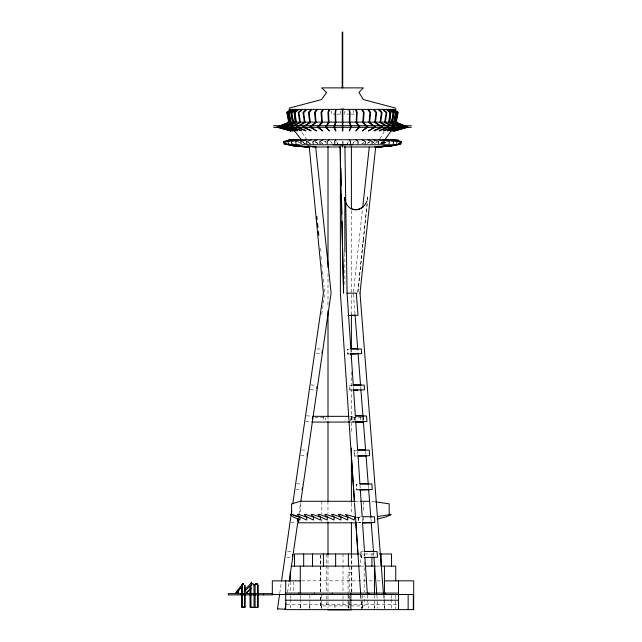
<?xml version="1.0" encoding="UTF-8"?>
<svg xmlns="http://www.w3.org/2000/svg" width="642" height="642" viewBox="0 0 642 642"><rect width="100%" height="100%" fill="white"/><g stroke="black" fill="none" stroke-linecap="round" stroke-linejoin="round"><path stroke-width="0.48" stroke-dasharray="3.21 2.41" d="M340.605 114.115L340.613 111.138M357.827 292.118L362.963 243.27M363.356 239.506L367.112 203.811M367.505 200.047L367.802 197.23A13.305 11.46 -78.2 0 1 367.344 199.686M357.851 292.19L362.979 243.422M363.292 240.437L367.168 203.602M367.585 199.622L367.794 197.632A13.305 11.46 -78.2 0 1 367.039 200.858M353.477 292.134L362.449 209.605M279.784 593.048L281.373 582.085M321.738 314.251L323.215 304.115M323.343 303.193L324.82 293.057L323.985 285.096M287.6 592.333L289.189 581.427M298.979 514.017L300.568 503.111M331.778 110.625L331.047 114.115L335.814 114.115M379.847 138.921L383.924 132.204M354.328 141.248L352.859 143.375L354.416 141.248M381.894 143.985L383.033 142.364M383.699 143.142L386.388 142.147M382.279 143.8L386.797 142.147M349.449 353.991L347.531 353.975L347.218 349.312L349.93 348.983M352.362 385.12L349.641 385.457L350.002 390.111L351.952 390.135L350.002 390.111L349.657 385.457M351.728 416.337L352.161 421.922L354.031 421.906L352.113 421.922L351.736 416.337L353.541 416.112M354.023 450.427L354.456 456.013L357.353 455.981L354.408 456.005L354.039 450.419L356.743 450.09M358.685 489.894L356.695 489.878L356.318 484.285L359.03 483.956M358.525 517.131L358.958 522.716L360.844 522.692L358.91 522.7L358.533 517.115L361.237 516.786M363.589 551.574L360.876 551.927L361.31 557.513L363.252 557.489L361.253 557.497L360.876 551.911M349.489 353.943L347.579 353.967L347.21 349.304M358.726 489.862L356.743 489.886L356.31 484.293M340.621 108.169L344.329 108.169M336.761 114.115L342.475 114.115M350.099 114.115L344.385 114.115L344.337 111.138M351.046 114.115L355.796 114.115M349.73 416.337L354.288 416.337M314.869 417.38L325.663 417.38L325.663 420.181M361.35 417.38L350.733 417.38L350.749 422.051M350.733 422.051L354.215 422.051M355.058 501.29L359.737 501.29M356.695 517.187L361.173 517.187M356.679 517.476L361.157 517.476M356.679 522.797L360.684 522.797M359.408 553.966L376.541 553.966M360.387 566.116L364.608 566.116M376.164 566.116L380 566.116M351.399 572.375L348.052 572.375L348.052 594.075M301.596 580.849L375.177 580.849M377.127 580.849L381.5 580.849M286.565 604.684L397.687 604.684M320.286 605.912L320.286 595.92L320.278 605.912L364.166 605.912L364.166 595.92M317.092 348.855L322.509 349.184M316.402 353.63L320.912 353.911M310.937 384.935L316.354 385.272M310.247 389.718L316.562 390.111M306.451 415.815L311.868 416.152M305.624 421.537L311.94 421.922M301.499 449.898L306.916 450.235M300.665 455.619L306.988 456.013M296.58 483.771L302.896 484.156M295.745 489.493L301.162 489.83M290.97 522.323L296.395 522.66M287.648 551.446L292.166 551.727M286.822 557.176L292.238 557.513M371.63 501.29L374.567 501.715M307.807 142.315L310.503 143.551L307.839 142.315M315.11 141.818L318.44 143.8M315.174 141.818L318.448 143.8M321.112 142.588L322.629 143.696L321.152 142.588M324.579 141.071L325.887 142.315L324.667 141.071M302.872 141.665L304.693 144.017M330.566 141.248L332.099 143.375L330.654 141.248M302.077 132.653L306.483 139.129M308.69 142.364L309.789 143.985M336.657 141.489L337.58 143.969L336.745 141.489M352.988 109.75L353.902 114.115M320.149 248.269L320.454 251.255M320.976 256.23L321.289 259.24M321.778 263.934L322.172 267.69M322.565 271.454L323.159 277.135M323.367 279.126L323.881 284.101M383.531 595.014L384.622 609.001M353.445 294.124L355.002 314.074M360.652 386.765L360.828 388.892M363.003 416.818L363.316 420.807M365.699 451.599L365.956 454.721M368.339 485.512L368.596 488.634M370.907 518.431L371.156 521.553M373.572 552.473L373.877 556.462M376.886 595.238L377.295 600.35M377.352 601.217L377.921 608.335M350.893 350.026L351.03 352.025M353.389 387.006L353.525 389.012M355.411 416.995L355.684 420.992M357.706 450.973L357.971 454.969M359.993 484.959L360.266 488.955M362.216 517.942L362.489 521.938M364.576 552.923L364.776 555.916M367.425 595.046L368.307 608.022M354.553 503.232L354.689 505.238M360.756 595.303L361.093 600.31M361.165 601.305L361.703 609.314M354.528 503.103L354.665 505.102M360.74 595.174L361.077 600.174M361.141 601.177L361.615 608.183M344.85 253.245L344.898 287.199M395.745 595.471L395.745 600.19M395.745 601.129L395.745 608.68M391.596 595.471L391.596 598.304M391.596 599.243L391.596 608.68M384.43 595.471L384.43 598.304M384.43 599.243L384.43 608.68M381.316 142.251L381.316 143.928M374.776 604.684L374.776 608.632M374.438 595.03L374.438 608.648M371.943 553.966L371.943 555.836M364.158 553.966L364.166 555.964M364.158 561.959L364.166 591.924M363.476 501.29L363.476 512.509M363.476 517.187L363.476 521.866M363.252 417.292L363.284 420.149M362.89 417.292L362.923 422.051M362.513 604.684L362.513 609.627M362.305 595.03L362.305 608.648M360.772 553.966L360.772 566.116M360.563 417.292L360.555 420.149M354.215 417.38L354.215 420.181M354.071 417.38L354.071 420.181M351.808 554.969L351.808 591.924M351.399 210.576L351.399 293.755M351.399 294.758L351.399 313.802M351.399 349.882L351.399 351.888M351.399 371.935L351.399 433.069M351.399 503.224L351.399 514.25M351.399 555.338L351.399 592.101M349.184 566.95L349.184 591.924M349.184 595.92L349.184 605.912M348.919 604.684L348.919 608.632M348.855 595.03L348.855 608.648M348.052 595.062L348.052 607.902M343.013 553.966L343.005 591.924M343.013 595.92L343.005 605.912M334.923 604.684L334.923 608.632M327.998 273.556L327.998 305.6M327.998 416.337L327.998 422.051M327.918 501.29L327.998 513.817M327.998 554.84L327.998 591.9M327.998 595.888L327.998 607.902M326.457 553.966L326.457 591.924M326.457 595.92L326.457 605.912M323.399 416.337L323.448 420.149M321.835 501.29L321.835 514.386M321.835 519.057L321.843 521.866M321.706 595.03L321.706 608.648M321.482 604.684L321.482 608.632M309.861 595.03L309.861 608.648M309.508 604.684L309.508 608.632M300.368 503.159L300.368 512.509M300.271 595.471L300.271 598.304M300.271 599.243L300.271 608.68M300.207 604.684L300.207 608.632M293.595 581.829L293.595 592.574M290.288 581.829L290.288 594.524M290.288 595.471L290.288 598.304M290.288 599.243L290.288 608.68M348.237 141.489L347.394 143.969L348.325 141.489M363.829 142.588L362.337 143.696L363.87 142.588M369.808 141.818L366.534 143.8L369.864 141.818M374.623 141.633L372.89 142.54L374.647 141.633M377.135 142.315L374.455 143.551L377.143 142.315M382.913 142.315L379.342 143.728L382.921 142.315M385.722 141.962L381.051 143.728L385.73 141.962M301.258 143.142L298.57 142.147L301.258 143.142M305.616 143.728L302.928 142.668L305.624 143.728M320.286 591.924L320.286 553.966L320.278 591.924"/><path stroke-width="0.96" d="M342.346 122.124L342.33 109.87M342.844 143.84L342.844 141.553M342.411 126.996L342.338 130.96L342.804 130.96L342.884 127.116M349.304 122.124L349.561 112.607L349.015 109.87M350.468 143.84L350.548 141.553L349.4 139.836M356.158 122.124L356.647 112.607L355.588 109.87M342.788 145.886L342.708 147.018L342.242 147.018L342.242 144.795M357.947 143.84L358.108 141.553L355.893 139.836M362.77 122.124L363.484 112.607L361.936 109.87M365.17 143.84L365.394 141.553L362.152 139.836M369.03 122.124L369.969 112.607L367.954 109.87M363.083 242.427L363.292 240.437M360.01 293.121L375.722 146.536M362.682 207.751L369.27 147.058M374.84 122.124L375.979 112.607L373.54 109.87M372.007 143.84L372.296 141.553L368.075 139.836M380.064 122.124L381.38 112.607L378.547 109.87M302.085 489.742L302.358 487.88M286.019 603.239L285.152 609.186L277.48 608.889L279.639 594.043M281.509 581.171L291.749 510.703M292.736 503.946L323.383 293.057L309.227 146.504M292.375 556.582L292.664 554.576M297.567 520.855L297.856 518.848M307.141 454.945L307.414 453.083M312.349 419.13L312.614 417.268M316.835 388.25L317.124 386.259M321.947 353.036L322.236 351.046M289.189 581.427L298.265 518.969M300.713 502.116L331.103 292.945L315.679 147.082M378.331 143.84L378.684 141.553L373.564 139.836M384.678 122.124L386.163 112.607L382.985 109.87M394.148 130.96L407.542 127.116L394.092 130.96L394.188 130.462L406.242 126.996L395.336 122.646M394.653 130.462L394.573 130.96L408.095 127.116M388.579 122.124L390.192 112.607L386.725 109.87M387.182 109.493L390.866 112.398L389.18 122.341L399.476 127.116L387.503 130.96L387.575 130.462L398.128 126.996L388.579 122.646M390.031 116.916L390.793 112.398M384.004 143.84L384.414 141.553L378.483 139.836M391.636 122.124L393.345 112.607L389.678 109.87L393.402 112.607L391.684 122.124M392.206 122.341L393.995 112.398L390.127 109.493L393.995 112.398L392.254 122.341L403.232 127.116L390.537 130.96L390.617 130.462L401.86 126.996L391.684 122.646M335.614 109.493L335.092 112.398L335.333 122.341L334.153 126.161M336.111 109.87L335.614 112.607L335.846 122.124M394.445 122.341L396.323 112.398L392.262 109.493L396.323 112.398L394.477 122.341L403.296 126.017L401.483 125.278M395.312 122.124L397.173 112.607L393.217 109.87L397.157 112.607M395.809 122.124L397.663 112.607L394.477 110.416M396.234 122.341L398.176 112.398L393.939 109.493M389.012 143.84L389.469 141.553L382.817 139.836M393.225 143.84L393.723 141.553L386.468 139.836M396.563 143.84L397.101 141.553L389.365 139.836M398.979 143.84L399.541 141.553L391.468 139.836M379.294 147.018L391.315 145.886L400.431 143.84L401.001 141.553L392.719 139.836M334.755 126.121L335.846 122.646M329.017 109.493L327.942 112.398L328.439 122.341L325.935 126.322M329.531 109.87L328.527 112.607L328.993 122.124M350.813 126.996L349.136 130.96L351.447 127.116M322.645 109.493L321.048 112.398L321.778 122.341L317.95 126.434M323.175 109.87L321.674 112.607L322.372 122.124M335.718 139.836L334.683 141.553L334.755 143.84M241.898 585.199L242.853 583.666L243.631 583.987M326.682 126.265L328.993 122.646M237.299 592.67L237.66 592.349L238.094 592.991L237.299 592.67L243.398 583.666M384.743 139.94L397.294 122.124L287.656 122.124L301.652 140.108M316.618 109.493L314.524 112.398L315.487 122.341L309.621 127.116L316.715 130.96L310.664 126.996M317.156 109.87L315.182 112.607L316.097 122.124M235.935 592.349L236.713 592.67L236.384 592.991L235.935 592.349L242.853 583.666L242.058 585.199L242.058 607.444M236.384 592.991L243.053 584.71M311.033 109.493L308.473 112.398L309.645 122.341L302.486 127.116L311.025 130.96L310.969 130.462L303.634 126.996M311.563 109.87L309.155 112.607L310.279 122.124M359.063 126.996L355.828 130.96L359.857 127.116M318.922 126.265L322.372 122.646M244.361 590.11L250.95 583.426L251.383 582.142L252.081 583.426M244.04 591.715L252.298 584.019M305.985 109.493L303.008 112.398L304.372 122.341L296.034 127.116L305.873 130.96L305.817 130.462L297.278 126.996M306.499 109.87L303.698 112.607L304.998 122.124M251.07 588.289L246.833 592.301L247.539 593.023L246.905 592.381L251.142 588.377M254.593 584.95L256.006 583.61L256.431 583.931M253.967 585.705L256.086 583.698L256.423 584.019M301.555 109.493L298.217 112.398L299.75 122.341L290.385 127.116L301.347 130.96L301.283 130.462L291.685 126.996M302.053 109.87L298.899 112.607L300.368 122.124M329.226 139.836L327.115 141.553L327.26 143.84M311.434 126.37L316.097 122.646M297.832 109.493L294.18 112.398L295.858 122.341L285.626 127.116L297.527 130.96L297.455 130.462L286.974 126.996L296.46 122.646M298.297 109.87L294.855 112.607L296.46 122.124M294.879 109.493L290.97 112.398L292.76 122.341L281.838 127.116L294.293 130.96M295.296 109.87L291.62 112.607L293.338 122.124L291.548 112.607L295.24 109.87M294.822 109.493L290.898 112.398L292.696 122.341M367.039 126.996L362.289 130.96L367.97 127.116M288.603 112.398L292.696 109.493L288.651 112.398L290.473 122.341L281.726 126.017M289.205 112.607L293.065 109.87L289.261 112.607L291.003 122.124M287.247 112.398L291.436 109.493L287.223 112.398L289.149 122.341M287.809 112.607L291.757 109.87L287.785 112.607L289.622 122.124M291.019 109.493L286.781 112.398L288.723 122.341M291.283 109.87L287.295 112.607L289.149 122.124M305.295 125.904L310.279 122.646M374.591 126.996L368.404 130.96L375.642 127.116L369.648 122.341L370.635 112.398L368.492 109.493M298.995 126.025L304.998 122.646M322.958 139.836L319.812 141.553L320.029 143.84M293.426 126.121L300.368 122.646M381.589 126.996L374.134 130.462L374.085 130.96L382.752 127.116L375.474 122.341L376.661 112.398L374.061 109.493M293.338 122.646L283.202 126.996L294.397 130.462L294.477 130.96L290.657 129.869M284.783 126.265L289.871 124.099M282.536 125.647L287.833 123.441M317.028 139.836L312.895 141.553L313.184 143.84M291.051 122.646L280.45 126.996L292.166 130.462L292.246 130.96L279.085 127.116M280.129 126.017L289.165 122.341M280.097 126.017L288.242 122.71M279.607 126.017L287.809 122.71M387.88 126.996L379.245 130.462L379.181 130.96L389.124 127.116L380.698 122.341L382.07 112.398L379.061 109.493M289.654 122.646L278.756 126.996L290.794 130.462L290.874 130.96M282.352 125.543L285.987 124.099M288.234 123.007L278.155 126.996L290.304 130.462L290.393 130.96L276.871 127.116M393.442 126.996L383.764 130.462L383.691 130.96L394.75 127.116L385.304 122.341L386.845 112.398L383.475 109.493M311.53 139.836L306.483 141.553L306.836 143.84M392.76 128.729L397.133 127.285M391.275 129.78L399.356 127.116M391.508 130.174L400.833 127.285M390.673 130.96L403.136 127.116M393.947 122.646L404.58 126.996L392.8 130.462L392.719 130.96L404.95 127.397M306.563 139.836L300.689 141.553L301.098 143.84M392.872 130.96L405.945 127.116M395.095 130.198L400.648 128.593M395.584 130.198L406.803 126.996M289.044 108.169L321.61 99.542L326.618 92.4L321.61 87.882L363.34 87.882L358.934 92.4L363.34 99.542L395.913 108.169M302.205 139.836L295.617 141.553L296.074 143.84M377.127 519.113L385.505 517.035L390.994 514.868L390.994 514.403L389.188 514.403M298.546 139.836L291.34 141.553L291.837 143.84L299.766 145.886L310.23 147.018M391.307 145.886L400.407 143.84M295.633 139.836L287.937 141.553L288.475 143.84L296.933 145.886L308.12 147.018L305.319 146.737M293.522 139.836L285.473 141.553L286.027 143.84L294.887 145.886M292.238 139.836L283.981 141.553L284.55 143.84M291.845 139.836L283.491 141.553L284.069 143.84L293.258 145.886L305.672 147.018M377.352 516.585L389.188 514.772L389.172 503.842L375.53 501.859M355.058 422.051L366.951 421.609L366.574 416.024L355.347 415.896L362.81 415.807M374.703 147.018L385.24 145.886M388.057 145.886L376.83 147.018L379.647 146.737M383.37 146.36L386.171 146.079M378.379 147.018L390.095 145.886M379.574 147.018L391.708 145.886L400.889 143.84L401.467 141.553L397.759 140.791M277.48 608.889L277.97 608.873M284.727 609.202L285.152 609.186M347.86 315.495L358.019 315.302L356.294 293.185M344.923 146.633L347.073 293.185L350.829 348.871L357.506 348.783M350.444 353.927L356.174 353.862M353.244 385.007L361.173 384.919M352.972 390.071L357.923 390.015M354.97 421.89L363.38 421.794M355.684 420.992L357.634 449.978L365.346 449.89M358.316 455.964L366.028 455.876M368.861 483.747L359.921 483.851L371.878 483.98L372.256 489.565L359.68 489.91M359.721 489.846L368.668 489.742M362.738 522.676L371.228 522.572M364.487 551.478L374.198 551.366M289.044 109.381L395.913 109.381M273.564 125.72L411.37 125.72M273.564 127.317L411.37 127.317M288.579 139.739L398.048 139.739M294.108 144.763L299.966 144.763M301.973 144.763L398.048 144.763M333.19 144.795L347.186 144.795M349.184 144.795L352.193 144.795M305.303 146.978L309.605 146.978M312.309 146.978L340.292 146.978M344.168 146.978L381.316 146.978M346.881 293.185L356.759 293.185M312.63 416.337L348.775 416.337M311.924 422.051L349.778 422.051M355.058 501.29L300.368 501.29L291.588 503.842L291.588 514.772M360.202 501.29L369.744 501.29M354.577 517.187L354.167 520.036L348.116 517.035L345.372 514.403L355.7 517.187M355.989 522.797L298.61 522.797L298.61 519.057M362.658 522.797L371.654 522.797M358.87 553.966L294.477 553.966L294.477 566.116M379.294 553.966L391.548 553.966L391.548 566.116M291.115 566.116L359.424 566.116M365.105 566.116L375.618 566.116M300.271 580.849L272.328 580.849L272.328 594.524L413.697 594.524M384.43 580.849L413.697 580.849L413.697 609.627L285.714 609.627L285.714 580.849M285.714 593.088L398.538 593.088M272.882 593.633L228.303 593.633L228.303 594.893L272.882 594.893M285.714 600.222L398.538 600.222M241.898 606.738L244.947 606.738M252.988 607.204L250.019 607.204L250.019 586.892M255.139 607.388L257.835 607.388L257.835 585.151L257.025 583.61M327.998 609.9L351.399 609.9M350.829 348.871L361.358 348.991L361.671 353.646L350.404 354.007M353.269 385.015L364.183 385.136L364.495 389.79L352.948 390.143M354.922 421.954L363.348 422.051M357.65 449.978L369.238 450.106L369.615 455.692L358.276 456.053M362.69 522.748L374.808 522.403L374.43 516.81L362.144 516.674L360.306 489.429M364.487 551.462L377.135 551.614L377.512 557.2L364.175 557.529M350.604 315.222L355.235 315.31M294.863 145.886L306.587 147.018M298.763 146.079L302.51 146.456M307.558 145.886L316.081 147.018M393.121 139.836L394.974 140.213M284.526 143.84L293.651 145.886M277.384 127.116L290.81 130.96M281.276 127.26L292.126 130.462L292.206 130.96M293.346 515.309L299.485 517.187M284.021 127.285L294.341 130.462L294.413 130.96M281.718 127.116L288.868 129.315M285.465 127.116L294.501 130.077M287.696 127.285L294.734 129.596M397.639 123.368L404.974 126.265M397.149 122.71L405.359 126.017M404.861 126.017L395.809 122.341L397.735 112.398L393.522 109.493M396.563 123.729L402.751 126.265M397.085 123.441L399.725 124.548M384.678 122.646L391.684 126.121M251.576 583.747L250.95 583.426L251.528 584.068M241.432 594.171L240.814 593.85L241.392 594.484M380.064 122.646L386.139 126.025M374.84 122.646L380.088 126.025M391.893 109.87L395.745 112.607L393.947 122.124L395.705 112.607L391.861 109.87M317.317 127.116L322.846 130.96L318.231 126.996M369.03 122.646L373.203 125.904M256.086 583.698L256.728 584.34M362.77 122.646L366.43 126.37M367.312 126.434L363.364 122.341L364.118 112.398L362.473 109.493M325.438 127.116L329.306 130.96L326.216 126.996M356.158 122.646L358.581 126.265M359.335 126.322L356.719 122.341L357.233 112.398L356.109 109.493M253.108 583.698L254.023 585.231L254.023 607.476L250.982 607.476L250.982 585.231M257.097 583.698L257.964 585.231L257.964 607.476L255.107 607.476L255.107 585.231M333.856 127.116L335.533 130.96L335.999 130.96L334.482 126.996M349.304 122.646L350.508 126.121M351.182 126.322L349.826 122.341L350.091 112.398L349.513 109.493M294.084 112.398L295.007 117.823M316.819 216.418L317.132 219.403M317.549 223.384L317.967 227.364M318.384 231.345L318.793 235.325M359.993 292.993L383.451 594.01M355.058 314.941L357.795 349.986M358.027 352.98L360.595 385.898M360.884 389.758L363.003 416.818M363.372 421.674L365.643 450.732M366.012 455.587L368.283 484.646M368.652 489.501L370.851 517.564M371.22 522.419L373.492 551.478M373.957 557.457L376.75 593.368M351.094 353.028L353.325 386.011M353.582 389.67L355.347 415.992M358.019 455.563L359.929 483.956M362.489 521.938L364.512 551.919M364.865 557.055L367.296 593.048M354.416 501.233L340.388 293.073L340.38 146.224L340.573 155.22M354.689 505.238L360.619 593.304M351.431 457.072L354.464 502.1M355.812 522.115L357.971 554.142M340.075 146.665L343.582 293.121L342.603 248.157M340.862 168.204L341.231 185.193M341.424 194.189L341.865 214.179M342.017 221.169L342.515 244.161M342.876 126.161L342.804 109.493M342.346 122.646L342.403 126.121M344.874 252.266L344.826 197.359A13.305 11.46 -78.2 0 0 354.127 209.669A13.305 11.46 -78.2 0 0 367.039 200.858M413.32 594.524L413.32 609.627M408.143 594.524L408.143 609.627M398.538 580.849L398.538 609.627M395.745 580.849L395.745 566.116L381.139 566.116L381.139 553.966M390.031 109.381L390.031 122.124M385.144 593.088L385.144 594.524M384.43 566.116L384.43 593.088M374.438 566.116L374.438 593.088M371.943 557.705L371.943 566.116M368.877 593.088L368.877 594.524M351.399 146.432L351.399 208.57M351.399 314.805L351.399 348.879M351.399 353.894L351.399 358.902M351.399 448.1L351.399 502.221M351.399 522.267L351.399 554.335M350.845 593.088L350.845 609.627M348.389 553.966L348.389 566.116M342.74 87.882L342.74 32.1L342.21 32.1L342.21 87.882M335.646 553.966L335.646 566.116M332.283 593.088L332.283 594.524M327.998 146.432L327.998 267.553M327.998 310.6L327.998 416.714M327.998 421.706L327.998 501.803M327.998 521.81L327.998 554.857M323.407 553.966L323.407 566.116M314.452 593.088L314.452 594.524M312.493 553.966L312.493 566.116M303.674 553.966L303.674 566.116M300.271 566.116L300.271 593.088M298.57 593.088L298.57 594.524M294.919 109.381L294.919 122.124M290.288 572.014L290.288 580.849M263.597 593.633L263.597 594.893M244.947 585.199L244.947 607.444L241.898 607.444L241.898 594.869M244.787 585.199L244.787 607.444M242.917 593.633L242.917 594.893M241.898 587.133L241.898 592.935M238.575 593.633L238.575 592.044L236.681 592.044L236.681 593.633M237.909 592.044L237.909 593.633M237.291 592.044L237.291 593.633M363.22 206.563A13.305 11.46 -78.2 0 1 351.15 208.586M291.998 514.403L290.682 514.403L290.682 514.868L293.434 517.035L299.894 520.036L299.894 517.187L291.998 514.403M298.835 514.403L297.527 514.403L297.527 514.868L300.271 517.035L306.724 520.036L306.724 517.187L298.835 514.403M305.664 514.403L304.364 514.403L304.364 514.868L307.101 517.035L313.561 520.036L313.561 517.187L305.664 514.403M312.502 514.403L311.193 514.403L311.193 514.868L313.938 517.035L320.398 520.036L320.398 517.187L312.502 514.403M319.339 514.403L318.031 514.403L318.031 514.868L320.775 517.035L327.235 520.036L327.235 517.187L319.339 514.403M326.176 514.403L324.868 514.403L324.868 514.868L327.613 517.035L334.065 520.036L334.065 517.187L326.176 514.403M333.005 514.403L331.705 514.403L331.705 514.868L334.442 517.035L340.902 520.036L340.902 517.187L333.005 514.403M339.843 514.403L338.543 514.403L338.543 514.868L341.279 517.035L347.739 520.036L347.739 517.187L339.843 514.403M247.266 592.614L246.833 592.301L247.266 592.614"/></g></svg>
